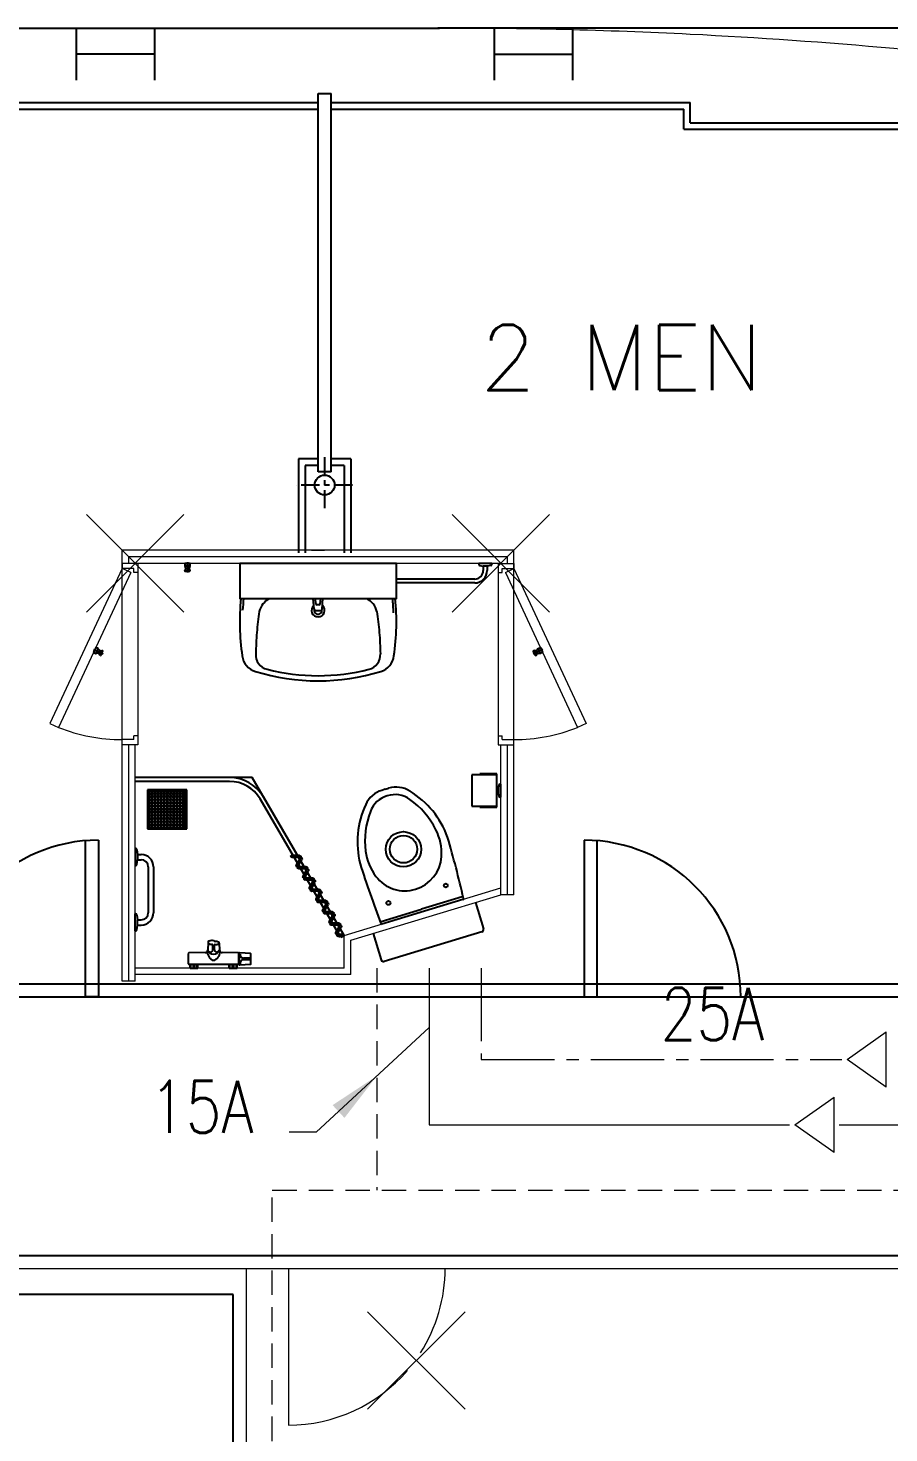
# Model space of a CAD drawing. Extents: x 475189 to 476029, y 1007718 to 1008015.
# Drawn here: x 475748.37 to 475766.03, y 1007881.96 to 1007910.8 of the extents above; entities that cross this region are included whole.
import ezdxf
from ezdxf.enums import TextEntityAlignment as Align

# ---------------------------------------------------------------- set-up
doc = ezdxf.new("R2010")
doc.units = 0
doc.header["$LTSCALE"] = 2
doc.header["$MEASUREMENT"] = 0
doc.header["$PDMODE"] = 3
doc.header["$PDSIZE"] = -7
doc.linetypes.add('CENTER2', pattern=[1.125, 0.75, -0.125, 0.125, -0.125])
doc.linetypes.add('HIDDEN', pattern=[0.375, 0.25, -0.125])
doc.layers.get('0').update_dxf_attribs({"linetype": 'CONTINUOUS', "lineweight": 0})
for name, color, linetype in [('DIVISION', 42, 'CONTINUOUS'), ('Furniture', 122, 'CONTINUOUS'), ('LAYER010', 7, 'CONTINUOUS'), ('Lining', 151, 'CONTINUOUS'), ('RED-1', 1, 'CONTINUOUS'), ('STIFFERNER', 3, 'CONTINUOUS'), ('WINCH', 4, 'CONTINUOUS')]:
    doc.layers.add(name, color=color, linetype=linetype)
doc.layers.add('R.B', color=6, linetype='CONTINUOUS', lineweight=0)
doc.layers.add('TEXT', color=1, linetype='CONTINUOUS', lineweight=0)
doc.styles.add('ROMANS', font='ROMANS.SHX')
doc.styles.add('XT03_5', font='romans', dxfattribs={"width": 0.6, "height": 87.5})

# ---------------------------------------------------------------- blocks, each defined once
blk = doc.blocks.new('EXISTING')
at = {"color": 8, "linetype": 'Continuous'}
blk.add_line((475752.844, 1007885.334), (475752.844, 1007850.487), dxfattribs=at)
at = {"color": 8, "linetype": 'ByBlock', "style": 'ROMANS'}
for tag, height, width, p in [('DIRECTION', 0.536, 0.85, (475672.394, 1007828.239)), ('DN', 1.072, 0.708333, (475752.552, 1007802.238))]:
    blk.add_attdef(tag, text='', height=height, dxfattribs=dict(at, width=width)).set_placement(p, align=Align.MIDDLE_RIGHT)
at = {"color": 8, "style": 'XT03_5', "text_generation_flag": 4, "width": 0.6, "flags": 9}
for p, rotation in [((475706.595, 1007775.576), 270), ((475708.817, 1007766.103), 90)]:
    blk.add_attdef('KEYWORD', p, '', height=0.0375, rotation=rotation, dxfattribs=at)
at = {"color": 8, "style": 'XT03_5', "width": 0.6, "flags": 9}
for p, rotation in [((475708.817, 1007775.576), 270), ((475706.595, 1007766.103), 90)]:
    blk.add_attdef('KEYWORD', p, '', height=0.0375, rotation=rotation, dxfattribs=at)
at = {"layer": 'TEXT', "color": 8, "style": 'ROMANS', "width": 0.85, "flags": 8}
blk.add_attdef('WTD', text='', height=1.072, rotation=180, dxfattribs=at).set_placement((475705.173, 1007794.2), align=Align.MIDDLE_CENTER)
blk.add_attdef('WTD', text='', height=1.072, dxfattribs=at).set_placement((475731.4, 1007752.462), align=Align.MIDDLE_CENTER)

msp = doc.modelspace()

# ---------------------------------------------------------------- linework, layer by layer
at = {"color": 8, "linetype": 'CENTER2'}
for p, q in [((475728.159, 1007910.799), (475772.655, 1007910.799)), ((475757.669, 1007891.499), (475757.669, 1007889.623)), ((475757.669, 1007889.623), (475765.07, 1007889.623))]:
    msp.add_line(p, q, dxfattribs=at)
at = {"color": 8}
for p, q in [((475758.339, 1007900.077), (475750.298, 1007900.077)), ((475750.298, 1007899.809), (475750.298, 1007900.077)), ((475758.205, 1007899.943), (475750.432, 1007899.943)), ((475750.432, 1007899.809), (475750.432, 1007899.943)), ((475754.185, 1007900.077), (475754.453, 1007900.077)), ((475758.205, 1007899.809), (475758.205, 1007899.943)), ((475758.339, 1007899.809), (475758.339, 1007900.077)), ((475750.298, 1007899.701), (475748.814, 1007896.519)), ((475750.474, 1007899.619), (475748.992, 1007896.442)), ((475750.298, 1007896.217), (475750.298, 1007899.809)), ((475750.298, 1007899.809), (475750.298, 1007899.701)), ((475750.619, 1007899.809), (475750.298, 1007899.809)), ((475750.474, 1007899.619), (475750.298, 1007899.701)), ((475750.539, 1007899.701), (475750.298, 1007899.701)), ((475750.539, 1007899.621), (475750.539, 1007899.701)), ((475750.619, 1007899.621), (475750.539, 1007899.621)), ((475758.071, 1007899.809), (475750.619, 1007899.809)), ((475750.619, 1007899.809), (475750.619, 1007899.621)), ((475750.619, 1007899.621), (475750.619, 1007896.27)), ((475753.34, 1007899.809), (475753.032, 1007899.809)), ((475758.018, 1007899.809), (475758.018, 1007899.621)), ((475758.018, 1007899.809), (475758.339, 1007899.809)), ((475758.018, 1007899.621), (475758.018, 1007896.27)), ((475758.018, 1007899.621), (475758.098, 1007899.621)), ((475758.098, 1007899.621), (475758.098, 1007899.701)), ((475758.098, 1007899.701), (475758.339, 1007899.701)), ((475758.163, 1007899.619), (475758.339, 1007899.701)), ((475758.163, 1007899.619), (475759.645, 1007896.442)), ((475758.339, 1007896.217), (475758.339, 1007899.809)), ((475758.339, 1007899.809), (475758.339, 1007899.701)), ((475758.339, 1007899.701), (475759.824, 1007896.519)), ((475748.814, 1007896.519), (475748.992, 1007896.442)), ((475759.824, 1007896.519), (475759.645, 1007896.442)), ((475750.298, 1007891.231), (475750.298, 1007896.217)), ((475750.539, 1007896.19), (475750.298, 1007896.19)), ((475750.298, 1007896.083), (475750.298, 1007896.19)), ((475750.539, 1007896.19), (475750.539, 1007896.27)), ((475750.619, 1007896.27), (475750.539, 1007896.27)), ((475750.619, 1007896.27), (475750.619, 1007896.083)), ((475758.018, 1007896.27), (475758.098, 1007896.27)), ((475758.018, 1007896.27), (475758.018, 1007896.083)), ((475758.098, 1007896.19), (475758.098, 1007896.27)), ((475758.098, 1007896.19), (475758.339, 1007896.19)), ((475758.339, 1007893.006), (475758.339, 1007896.217)), ((475758.339, 1007896.083), (475758.339, 1007896.19)), ((475750.619, 1007896.083), (475750.298, 1007896.083)), ((475750.432, 1007891.231), (475750.432, 1007896.083)), ((475750.566, 1007891.231), (475750.566, 1007896.083)), ((475758.018, 1007896.083), (475758.339, 1007896.083)), ((475758.071, 1007893.006), (475758.071, 1007896.083)), ((475758.205, 1007893.006), (475758.205, 1007896.083)), ((475750.566, 1007895.332), (475750.566, 1007895.413)), ((475754.855, 1007892.169), (475758.071, 1007893.146)), ((475754.989, 1007892.07), (475758.071, 1007893.006)), ((475758.339, 1007893.006), (475758.071, 1007893.006)), ((475754.855, 1007891.499), (475754.855, 1007892.169)), ((475754.989, 1007891.365), (475754.989, 1007892.07)), ((475750.566, 1007891.231), (475750.298, 1007891.231)), ((475754.855, 1007891.499), (475750.566, 1007891.499)), ((475754.989, 1007891.365), (475750.566, 1007891.365)), ((475756.597, 1007891.499), (475756.597, 1007888.282)), ((475765.177, 1007889.623), (475765.981, 1007890.192)), ((475765.981, 1007889.053), (475765.981, 1007890.192)), ((475765.981, 1007889.053), (475765.177, 1007889.623)), ((475764.105, 1007888.282), (475764.909, 1007888.852)), ((475764.909, 1007887.713), (475764.909, 1007888.852)), ((475756.597, 1007888.282), (475763.997, 1007888.282)), ((475764.909, 1007887.713), (475764.105, 1007888.282)), ((475765.016, 1007888.282), (475767.482, 1007888.282)), ((475738.37, 1007885.334), (475780.185, 1007885.334)), ((475753.71, 1007885.334), (475753.71, 1007882.117))]:
    msp.add_line(p, q, dxfattribs=at)
at = {"color": 8, "linetype": 'HIDDEN'}
for p, q in [((475755.525, 1007891.499), (475755.525, 1007886.942)), ((475753.38, 1007886.942), (475770.511, 1007886.942)), ((475753.38, 1007873.54), (475753.38, 1007886.942))]:
    msp.add_line(p, q, dxfattribs=at)
at = {"color": 8}
msp.add_lwpolyline([(475756.597, 1007890.279), (475754.278, 1007888.128), (475753.727, 1007888.128)], dxfattribs=at)
for centre, radius, start, end in [((475756.794, 1007805.536), 105.263, 88.60011, 90.01025), ((475756.824, 1007807.665), 103.133, 87.14899, 88.58801), ((475756.789, 1007807.002), 103.797, 82.519, 87.14787), ((475750.298, 1007899.701), 3.511, 248.1727, 270), ((475758.339, 1007899.701), 3.511, 270, 291.8273), ((475753.71, 1007885.334), 3.217, 327.3943, 0), ((475753.71, 1007885.334), 3.217, 270, 319.3943)]:
    msp.add_arc(centre, radius, start, end, dxfattribs=at)
for p in [(475750.566, 1007899.809), (475758.071, 1007899.809)]:
    msp.add_point(p, dxfattribs=at)
at = {"color": 8, "linetype": 'Continuous'}
msp.add_point((475756.336, 1007883.442), dxfattribs=at)
at = {"color": 8}
msp.add_solid([(475754.617, 1007888.686), (475755.525, 1007889.284), (475754.86, 1007888.424)], dxfattribs=at)
at = {"layer": 'DIVISION', "color": 8}
for p, q in [((475754.587, 1007901.685), (475754.319, 1007901.685)), ((475749.542, 1007890.909), (475749.542, 1007894.115)), ((475749.81, 1007894.126), (475749.81, 1007890.909)), ((475759.778, 1007894.126), (475759.778, 1007890.909)), ((475760.046, 1007890.909), (475760.046, 1007894.115)), ((475749.81, 1007890.909), (475749.542, 1007890.909)), ((475759.778, 1007890.909), (475760.046, 1007890.909))]:
    msp.add_line(p, q, dxfattribs=at)
for centre, start, end in [((475749.81, 1007890.909), 90, 180), ((475759.778, 1007890.909), 0, 90)]:
    msp.add_arc(centre, 3.217, start, end, dxfattribs=at)
at = {"layer": 'Furniture', "color": 8}
for p, q in [((475751.692, 1007899.757), (475751.584, 1007899.757)), ((475751.692, 1007899.662), (475751.584, 1007899.662)), ((475751.584, 1007899.653), (475751.584, 1007899.662)), ((475751.692, 1007899.653), (475751.584, 1007899.653)), ((475751.69, 1007899.754), (475751.586, 1007899.754)), ((475751.69, 1007899.665), (475751.586, 1007899.665)), ((475751.59, 1007899.648), (475751.686, 1007899.648)), ((475751.638, 1007899.835), (475751.638, 1007899.621)), ((475751.692, 1007899.653), (475751.692, 1007899.662)), ((475757.884, 1007899.809), (475757.616, 1007899.809)), ((475757.616, 1007899.809), (475757.617, 1007899.783)), ((475757.635, 1007899.763), (475757.709, 1007899.751)), ((475757.709, 1007899.751), (475757.709, 1007899.664)), ((475757.79, 1007899.751), (475757.709, 1007899.751)), ((475757.864, 1007899.763), (475757.79, 1007899.751)), ((475757.79, 1007899.751), (475757.79, 1007899.664)), ((475757.884, 1007899.809), (475757.882, 1007899.783)), ((475757.533, 1007899.487), (475755.927, 1007899.487)), ((475757.533, 1007899.407), (475755.927, 1007899.407)), ((475754.236, 1007898.868), (475754.218, 1007899.085)), ((475754.274, 1007898.981), (475754.264, 1007899.085)), ((475754.364, 1007898.981), (475754.373, 1007899.085)), ((475754.401, 1007898.868), (475754.419, 1007899.085)), ((475754.263, 1007898.844), (475754.374, 1007898.844)), ((475754.337, 1007898.956), (475754.3, 1007898.956)), ((475749.709, 1007898.041), (475749.905, 1007897.954)), ((475749.755, 1007898.079), (475749.711, 1007897.982)), ((475749.711, 1007897.982), (475749.758, 1007897.961)), ((475749.802, 1007898.059), (475749.755, 1007898.079)), ((475749.802, 1007898.059), (475749.758, 1007897.961)), ((475749.805, 1007898.056), (475749.762, 1007897.96)), ((475749.885, 1007898.02), (475749.843, 1007897.925)), ((475749.889, 1007898.02), (475749.845, 1007897.922)), ((475749.853, 1007897.918), (475749.845, 1007897.922)), ((475749.897, 1007898.016), (475749.853, 1007897.918)), ((475749.86, 1007897.921), (475749.9, 1007898.009)), ((475749.897, 1007898.016), (475749.889, 1007898.02)), ((475758.929, 1007898.041), (475758.733, 1007897.954)), ((475758.777, 1007897.921), (475758.738, 1007898.009)), ((475758.74, 1007898.016), (475758.748, 1007898.02)), ((475758.74, 1007898.016), (475758.784, 1007897.918)), ((475758.748, 1007898.02), (475758.792, 1007897.922)), ((475758.752, 1007898.02), (475758.794, 1007897.925)), ((475758.784, 1007897.918), (475758.792, 1007897.922)), ((475758.833, 1007898.056), (475758.875, 1007897.96)), ((475758.835, 1007898.059), (475758.882, 1007898.079)), ((475758.835, 1007898.059), (475758.879, 1007897.961)), ((475758.926, 1007897.982), (475758.879, 1007897.961)), ((475758.882, 1007898.079), (475758.926, 1007897.982)), ((475752.965, 1007895.413), (475750.566, 1007895.413)), ((475752.503, 1007895.413), (475750.566, 1007895.413)), ((475752.503, 1007895.332), (475750.566, 1007895.332)), ((475754.855, 1007892.169), (475752.965, 1007895.413)), ((475757.991, 1007895.466), (475757.476, 1007895.466)), ((475757.476, 1007895.466), (475757.476, 1007894.823)), ((475757.637, 1007895.488), (475757.637, 1007895.472)), ((475757.991, 1007895.488), (475757.637, 1007895.488)), ((475757.991, 1007895.472), (475757.637, 1007895.472)), ((475757.986, 1007894.823), (475757.986, 1007895.466)), ((475757.991, 1007895.222), (475757.991, 1007895.488)), ((475758.071, 1007895.279), (475758.056, 1007895.278)), ((475758.071, 1007895.011), (475758.071, 1007895.279)), ((475750.818, 1007895.161), (475750.818, 1007894.357)), ((475751.622, 1007895.161), (475750.818, 1007895.161)), ((475750.845, 1007895.134), (475750.845, 1007894.383)), ((475751.595, 1007895.134), (475750.845, 1007895.134)), ((475751.595, 1007894.383), (475751.595, 1007895.134)), ((475751.622, 1007894.357), (475751.622, 1007895.161)), ((475754.785, 1007892.129), (475753.128, 1007894.973)), ((475754.855, 1007892.169), (475753.198, 1007895.013)), ((475755.698, 1007895.17), (475755.628, 1007895.149)), ((475755.698, 1007895.17), (475755.767, 1007895.192)), ((475757.991, 1007894.801), (475757.991, 1007895.067)), ((475758.012, 1007895.212), (475758.002, 1007895.212)), ((475758.012, 1007895.078), (475758.002, 1007895.078)), ((475758.012, 1007895.078), (475758.012, 1007895.212)), ((475758.018, 1007895.211), (475758.018, 1007895.213)), ((475758.018, 1007895.076), (475758.018, 1007895.078)), ((475758.071, 1007895.011), (475758.056, 1007895.012)), ((475757.476, 1007894.823), (475757.991, 1007894.823)), ((475757.637, 1007894.818), (475757.991, 1007894.818)), ((475757.637, 1007894.801), (475757.637, 1007894.818)), ((475757.637, 1007894.801), (475757.991, 1007894.801)), ((475750.818, 1007894.357), (475751.622, 1007894.357)), ((475750.845, 1007894.383), (475751.595, 1007894.383)), ((475750.566, 1007893.952), (475750.574, 1007893.952)), ((475750.566, 1007893.952), (475750.566, 1007893.603)), ((475750.601, 1007893.928), (475750.613, 1007893.831)), ((475750.613, 1007893.831), (475750.613, 1007893.724)), ((475750.613, 1007893.831), (475750.689, 1007893.831)), ((475750.566, 1007893.603), (475750.574, 1007893.603)), ((475750.601, 1007893.627), (475750.613, 1007893.724)), ((475750.613, 1007893.724), (475750.689, 1007893.724)), ((475750.834, 1007893.579), (475750.834, 1007892.636)), ((475750.941, 1007893.579), (475750.941, 1007892.636)), ((475753.94, 1007893.811), (475753.764, 1007893.81)), ((475753.963, 1007893.771), (475753.788, 1007893.77)), ((475753.876, 1007893.619), (475753.963, 1007893.771)), ((475753.899, 1007893.579), (475753.986, 1007893.731)), ((475754.074, 1007893.579), (475753.899, 1007893.579)), ((475754.098, 1007893.539), (475753.923, 1007893.538)), ((475754.011, 1007893.387), (475754.098, 1007893.539)), ((475754.034, 1007893.347), (475754.121, 1007893.499)), ((475754.209, 1007893.348), (475754.034, 1007893.347)), ((475754.233, 1007893.308), (475754.058, 1007893.307)), ((475754.146, 1007893.155), (475754.233, 1007893.308)), ((475754.169, 1007893.115), (475754.256, 1007893.267)), ((475754.344, 1007893.116), (475754.169, 1007893.115)), ((475754.368, 1007893.076), (475754.193, 1007893.075)), ((475754.281, 1007892.924), (475754.368, 1007893.076)), ((475754.304, 1007892.884), (475754.391, 1007893.036)), ((475757.278, 1007892.961), (475756.445, 1007892.708)), ((475754.479, 1007892.884), (475754.304, 1007892.884)), ((475754.503, 1007892.844), (475754.328, 1007892.844)), ((475754.416, 1007892.692), (475754.503, 1007892.844)), ((475754.439, 1007892.652), (475754.526, 1007892.804)), ((475755.611, 1007892.455), (475756.445, 1007892.708)), ((475757.293, 1007892.909), (475755.628, 1007892.404)), ((475757.551, 1007892.848), (475757.715, 1007892.309)), ((475750.566, 1007892.263), (475750.566, 1007892.611)), ((475750.566, 1007892.611), (475750.574, 1007892.611)), ((475750.601, 1007892.588), (475750.613, 1007892.491)), ((475750.601, 1007892.287), (475750.613, 1007892.384)), ((475750.613, 1007892.384), (475750.613, 1007892.491)), ((475750.613, 1007892.491), (475750.689, 1007892.491)), ((475750.613, 1007892.384), (475750.689, 1007892.384)), ((475754.614, 1007892.653), (475754.439, 1007892.652)), ((475754.638, 1007892.613), (475754.462, 1007892.612)), ((475754.551, 1007892.461), (475754.638, 1007892.613)), ((475754.574, 1007892.421), (475754.661, 1007892.573)), ((475754.749, 1007892.421), (475754.574, 1007892.421)), ((475754.773, 1007892.381), (475754.597, 1007892.38)), ((475754.686, 1007892.229), (475754.773, 1007892.381)), ((475750.566, 1007892.263), (475750.574, 1007892.263)), ((475754.709, 1007892.189), (475754.796, 1007892.341)), ((475754.797, 1007892.189), (475754.709, 1007892.189)), ((475754.82, 1007892.149), (475754.732, 1007892.149)), ((475754.855, 1007892.169), (475754.785, 1007892.129)), ((475755.448, 1007892.209), (475755.611, 1007891.671)), ((475757.679, 1007892.242), (475755.678, 1007891.635)), ((475751.654, 1007891.799), (475751.654, 1007891.59)), ((475752.001, 1007891.817), (475751.665, 1007891.81)), ((475752.06, 1007892.027), (475752.053, 1007891.868)), ((475752.158, 1007891.874), (475752.158, 1007891.965)), ((475752.163, 1007891.965), (475752.186, 1007891.965)), ((475752.19, 1007891.874), (475752.19, 1007891.965)), ((475752.201, 1007892.046), (475752.206, 1007892.046)), ((475752.289, 1007892.014), (475752.295, 1007891.868)), ((475752.683, 1007891.81), (475752.348, 1007891.817)), ((475752.694, 1007891.59), (475752.694, 1007891.799)), ((475752.7, 1007891.799), (475752.7, 1007891.577)), ((475752.93, 1007891.797), (475752.71, 1007891.81)), ((475751.665, 1007891.579), (475752.683, 1007891.579)), ((475751.692, 1007891.499), (475751.692, 1007891.579)), ((475751.705, 1007891.499), (475751.705, 1007891.579)), ((475751.759, 1007891.499), (475751.759, 1007891.579)), ((475751.786, 1007891.499), (475751.786, 1007891.579)), ((475751.839, 1007891.499), (475751.839, 1007891.579)), ((475751.853, 1007891.499), (475751.853, 1007891.579)), ((475752.496, 1007891.499), (475752.496, 1007891.579)), ((475752.509, 1007891.499), (475752.509, 1007891.579)), ((475752.563, 1007891.499), (475752.563, 1007891.579)), ((475752.59, 1007891.499), (475752.59, 1007891.579)), ((475752.643, 1007891.499), (475752.643, 1007891.579)), ((475752.657, 1007891.499), (475752.657, 1007891.579)), ((475752.694, 1007891.767), (475752.7, 1007891.767)), ((475752.694, 1007891.633), (475752.7, 1007891.633)), ((475752.71, 1007891.566), (475752.93, 1007891.579)), ((475752.941, 1007891.704), (475752.785, 1007891.704)), ((475752.941, 1007891.672), (475752.785, 1007891.672)), ((475752.791, 1007891.677), (475752.791, 1007891.699)), ((475752.925, 1007891.677), (475752.925, 1007891.699)), ((475752.941, 1007891.59), (475752.941, 1007891.786)), ((475751.692, 1007891.499), (475751.853, 1007891.499)), ((475752.496, 1007891.499), (475752.657, 1007891.499))]:
    msp.add_line(p, q, dxfattribs=at)
for points in [[(475751.692, 1007899.757), (475751.692, 1007899.809), (475751.584, 1007899.809), (475751.584, 1007899.757)], [(475755.927, 1007899.809), (475752.71, 1007899.809), (475752.71, 1007899.085), (475755.927, 1007899.085), (475755.927, 1007899.809), (475755.916, 1007899.809)]]:
    msp.add_lwpolyline(points, dxfattribs=at)
for points in [[(475753.111, 1007898.823, 0.014975), (475753.062, 1007898.39, 0.014955), (475753.04, 1007897.954, 0.014955)], [(475755.526, 1007898.823, -0.014975), (475755.575, 1007898.39, -0.014955), (475755.598, 1007897.954, -0.014955)], [(475752.037, 1007891.832, 0.042093), (475752.056, 1007891.776, 0.04355), (475752.084, 1007891.725, 0.045442), (475752.12, 1007891.681, 0.045442)], [(475752.311, 1007891.832, -0.042093), (475752.292, 1007891.776, -0.04355), (475752.264, 1007891.725, -0.045442), (475752.228, 1007891.681, -0.045442)]]:
    msp.add_lwpolyline(points, format="xyb", dxfattribs=at)
for points in [[(475750.926, 1007895.067), (475750.926, 1007895.098), (475750.889, 1007895.098), (475750.889, 1007895.067)], [(475750.926, 1007895.002), (475750.926, 1007895.033), (475750.889, 1007895.033), (475750.889, 1007895.002)], [(475750.926, 1007894.938), (475750.926, 1007894.969), (475750.889, 1007894.969), (475750.889, 1007894.938)], [(475750.99, 1007895.067), (475750.99, 1007895.098), (475750.953, 1007895.098), (475750.953, 1007895.067)], [(475750.99, 1007895.002), (475750.99, 1007895.033), (475750.953, 1007895.033), (475750.953, 1007895.002)], [(475750.99, 1007894.938), (475750.99, 1007894.969), (475750.953, 1007894.969), (475750.953, 1007894.938)], [(475751.055, 1007895.067), (475751.055, 1007895.098), (475751.017, 1007895.098), (475751.017, 1007895.067)], [(475751.055, 1007895.002), (475751.055, 1007895.033), (475751.017, 1007895.033), (475751.017, 1007895.002)], [(475751.055, 1007894.938), (475751.055, 1007894.969), (475751.017, 1007894.969), (475751.017, 1007894.938)], [(475751.119, 1007895.067), (475751.119, 1007895.098), (475751.082, 1007895.098), (475751.082, 1007895.067)], [(475751.119, 1007895.002), (475751.119, 1007895.033), (475751.082, 1007895.033), (475751.082, 1007895.002)], [(475751.119, 1007894.938), (475751.119, 1007894.969), (475751.082, 1007894.969), (475751.082, 1007894.938)], [(475751.183, 1007895.067), (475751.183, 1007895.098), (475751.146, 1007895.098), (475751.146, 1007895.067)], [(475751.183, 1007895.002), (475751.183, 1007895.033), (475751.146, 1007895.033), (475751.146, 1007895.002)], [(475751.183, 1007894.938), (475751.183, 1007894.969), (475751.146, 1007894.969), (475751.146, 1007894.938)], [(475751.248, 1007895.067), (475751.248, 1007895.098), (475751.21, 1007895.098), (475751.21, 1007895.067)], [(475751.248, 1007895.002), (475751.248, 1007895.033), (475751.21, 1007895.033), (475751.21, 1007895.002)], [(475751.248, 1007894.938), (475751.248, 1007894.969), (475751.21, 1007894.969), (475751.21, 1007894.938)], [(475751.312, 1007895.067), (475751.312, 1007895.098), (475751.275, 1007895.098), (475751.275, 1007895.067)], [(475751.312, 1007895.002), (475751.312, 1007895.033), (475751.275, 1007895.033), (475751.275, 1007895.002)], [(475751.312, 1007894.938), (475751.312, 1007894.969), (475751.275, 1007894.969), (475751.275, 1007894.938)], [(475751.376, 1007895.067), (475751.376, 1007895.098), (475751.339, 1007895.098), (475751.339, 1007895.067)], [(475751.376, 1007895.002), (475751.376, 1007895.033), (475751.339, 1007895.033), (475751.339, 1007895.002)], [(475751.376, 1007894.938), (475751.376, 1007894.969), (475751.339, 1007894.969), (475751.339, 1007894.938)], [(475751.441, 1007895.067), (475751.441, 1007895.098), (475751.403, 1007895.098), (475751.403, 1007895.067)], [(475751.441, 1007895.002), (475751.441, 1007895.033), (475751.403, 1007895.033), (475751.403, 1007895.002)], [(475751.441, 1007894.938), (475751.441, 1007894.969), (475751.403, 1007894.969), (475751.403, 1007894.938)], [(475751.505, 1007895.067), (475751.505, 1007895.098), (475751.468, 1007895.098), (475751.468, 1007895.067)], [(475751.505, 1007895.002), (475751.505, 1007895.033), (475751.468, 1007895.033), (475751.468, 1007895.002)], [(475751.505, 1007894.938), (475751.505, 1007894.969), (475751.468, 1007894.969), (475751.468, 1007894.938)], [(475751.569, 1007895.067), (475751.569, 1007895.098), (475751.532, 1007895.098), (475751.532, 1007895.067)], [(475751.569, 1007895.002), (475751.569, 1007895.033), (475751.532, 1007895.033), (475751.532, 1007895.002)], [(475751.569, 1007894.938), (475751.569, 1007894.969), (475751.532, 1007894.969), (475751.532, 1007894.938)], [(475750.926, 1007894.874), (475750.926, 1007894.905), (475750.889, 1007894.905), (475750.889, 1007894.874)], [(475750.926, 1007894.809), (475750.926, 1007894.84), (475750.889, 1007894.84), (475750.889, 1007894.809)], [(475750.926, 1007894.745), (475750.926, 1007894.776), (475750.889, 1007894.776), (475750.889, 1007894.745)], [(475750.926, 1007894.681), (475750.926, 1007894.712), (475750.889, 1007894.712), (475750.889, 1007894.681)], [(475750.99, 1007894.874), (475750.99, 1007894.905), (475750.953, 1007894.905), (475750.953, 1007894.874)], [(475750.99, 1007894.809), (475750.99, 1007894.84), (475750.953, 1007894.84), (475750.953, 1007894.809)], [(475750.99, 1007894.745), (475750.99, 1007894.776), (475750.953, 1007894.776), (475750.953, 1007894.745)], [(475750.99, 1007894.681), (475750.99, 1007894.712), (475750.953, 1007894.712), (475750.953, 1007894.681)], [(475751.055, 1007894.874), (475751.055, 1007894.905), (475751.017, 1007894.905), (475751.017, 1007894.874)], [(475751.055, 1007894.809), (475751.055, 1007894.84), (475751.017, 1007894.84), (475751.017, 1007894.809)], [(475751.055, 1007894.745), (475751.055, 1007894.776), (475751.017, 1007894.776), (475751.017, 1007894.745)], [(475751.055, 1007894.681), (475751.055, 1007894.712), (475751.017, 1007894.712), (475751.017, 1007894.681)], [(475751.119, 1007894.874), (475751.119, 1007894.905), (475751.082, 1007894.905), (475751.082, 1007894.874)], [(475751.119, 1007894.809), (475751.119, 1007894.84), (475751.082, 1007894.84), (475751.082, 1007894.809)], [(475751.119, 1007894.745), (475751.119, 1007894.776), (475751.082, 1007894.776), (475751.082, 1007894.745)], [(475751.119, 1007894.681), (475751.119, 1007894.712), (475751.082, 1007894.712), (475751.082, 1007894.681)], [(475751.183, 1007894.874), (475751.183, 1007894.905), (475751.146, 1007894.905), (475751.146, 1007894.874)], [(475751.183, 1007894.809), (475751.183, 1007894.84), (475751.146, 1007894.84), (475751.146, 1007894.809)], [(475751.183, 1007894.745), (475751.183, 1007894.776), (475751.146, 1007894.776), (475751.146, 1007894.745)], [(475751.183, 1007894.681), (475751.183, 1007894.712), (475751.146, 1007894.712), (475751.146, 1007894.681)], [(475751.248, 1007894.874), (475751.248, 1007894.905), (475751.21, 1007894.905), (475751.21, 1007894.874)], [(475751.248, 1007894.809), (475751.248, 1007894.84), (475751.21, 1007894.84), (475751.21, 1007894.809)], [(475751.248, 1007894.745), (475751.248, 1007894.776), (475751.21, 1007894.776), (475751.21, 1007894.745)], [(475751.248, 1007894.681), (475751.248, 1007894.712), (475751.21, 1007894.712), (475751.21, 1007894.681)], [(475751.312, 1007894.874), (475751.312, 1007894.905), (475751.275, 1007894.905), (475751.275, 1007894.874)], [(475751.312, 1007894.809), (475751.312, 1007894.84), (475751.275, 1007894.84), (475751.275, 1007894.809)], [(475751.312, 1007894.745), (475751.312, 1007894.776), (475751.275, 1007894.776), (475751.275, 1007894.745)], [(475751.312, 1007894.681), (475751.312, 1007894.712), (475751.275, 1007894.712), (475751.275, 1007894.681)], [(475751.376, 1007894.874), (475751.376, 1007894.905), (475751.339, 1007894.905), (475751.339, 1007894.874)], [(475751.376, 1007894.809), (475751.376, 1007894.84), (475751.339, 1007894.84), (475751.339, 1007894.809)], [(475751.376, 1007894.745), (475751.376, 1007894.776), (475751.339, 1007894.776), (475751.339, 1007894.745)], [(475751.376, 1007894.681), (475751.376, 1007894.712), (475751.339, 1007894.712), (475751.339, 1007894.681)], [(475751.441, 1007894.874), (475751.441, 1007894.905), (475751.403, 1007894.905), (475751.403, 1007894.874)], [(475751.441, 1007894.809), (475751.441, 1007894.84), (475751.403, 1007894.84), (475751.403, 1007894.809)], [(475751.441, 1007894.745), (475751.441, 1007894.776), (475751.403, 1007894.776), (475751.403, 1007894.745)], [(475751.441, 1007894.681), (475751.441, 1007894.712), (475751.403, 1007894.712), (475751.403, 1007894.681)], [(475751.505, 1007894.874), (475751.505, 1007894.905), (475751.468, 1007894.905), (475751.468, 1007894.874)], [(475751.505, 1007894.809), (475751.505, 1007894.84), (475751.468, 1007894.84), (475751.468, 1007894.809)], [(475751.505, 1007894.745), (475751.505, 1007894.776), (475751.468, 1007894.776), (475751.468, 1007894.745)], [(475751.505, 1007894.681), (475751.505, 1007894.712), (475751.468, 1007894.712), (475751.468, 1007894.681)], [(475751.569, 1007894.874), (475751.569, 1007894.905), (475751.532, 1007894.905), (475751.532, 1007894.874)], [(475751.569, 1007894.809), (475751.569, 1007894.84), (475751.532, 1007894.84), (475751.532, 1007894.809)], [(475751.569, 1007894.745), (475751.569, 1007894.776), (475751.532, 1007894.776), (475751.532, 1007894.745)], [(475751.569, 1007894.681), (475751.569, 1007894.712), (475751.532, 1007894.712), (475751.532, 1007894.681)], [(475750.926, 1007894.616), (475750.926, 1007894.647), (475750.889, 1007894.647), (475750.889, 1007894.616)], [(475750.926, 1007894.552), (475750.926, 1007894.583), (475750.889, 1007894.583), (475750.889, 1007894.552)], [(475750.926, 1007894.488), (475750.926, 1007894.519), (475750.889, 1007894.519), (475750.889, 1007894.488)], [(475750.926, 1007894.423), (475750.926, 1007894.454), (475750.889, 1007894.454), (475750.889, 1007894.423)], [(475750.99, 1007894.616), (475750.99, 1007894.647), (475750.953, 1007894.647), (475750.953, 1007894.616)], [(475750.99, 1007894.552), (475750.99, 1007894.583), (475750.953, 1007894.583), (475750.953, 1007894.552)], [(475750.99, 1007894.488), (475750.99, 1007894.519), (475750.953, 1007894.519), (475750.953, 1007894.488)], [(475750.99, 1007894.423), (475750.99, 1007894.454), (475750.953, 1007894.454), (475750.953, 1007894.423)], [(475751.055, 1007894.616), (475751.055, 1007894.647), (475751.017, 1007894.647), (475751.017, 1007894.616)], [(475751.055, 1007894.552), (475751.055, 1007894.583), (475751.017, 1007894.583), (475751.017, 1007894.552)], [(475751.055, 1007894.488), (475751.055, 1007894.519), (475751.017, 1007894.519), (475751.017, 1007894.488)], [(475751.055, 1007894.423), (475751.055, 1007894.454), (475751.017, 1007894.454), (475751.017, 1007894.423)], [(475751.119, 1007894.616), (475751.119, 1007894.647), (475751.082, 1007894.647), (475751.082, 1007894.616)], [(475751.119, 1007894.552), (475751.119, 1007894.583), (475751.082, 1007894.583), (475751.082, 1007894.552)], [(475751.119, 1007894.488), (475751.119, 1007894.519), (475751.082, 1007894.519), (475751.082, 1007894.488)], [(475751.119, 1007894.423), (475751.119, 1007894.454), (475751.082, 1007894.454), (475751.082, 1007894.423)], [(475751.183, 1007894.616), (475751.183, 1007894.647), (475751.146, 1007894.647), (475751.146, 1007894.616)], [(475751.183, 1007894.552), (475751.183, 1007894.583), (475751.146, 1007894.583), (475751.146, 1007894.552)], [(475751.183, 1007894.488), (475751.183, 1007894.519), (475751.146, 1007894.519), (475751.146, 1007894.488)], [(475751.183, 1007894.423), (475751.183, 1007894.454), (475751.146, 1007894.454), (475751.146, 1007894.423)], [(475751.248, 1007894.616), (475751.248, 1007894.647), (475751.21, 1007894.647), (475751.21, 1007894.616)], [(475751.248, 1007894.552), (475751.248, 1007894.583), (475751.21, 1007894.583), (475751.21, 1007894.552)], [(475751.248, 1007894.488), (475751.248, 1007894.519), (475751.21, 1007894.519), (475751.21, 1007894.488)], [(475751.248, 1007894.423), (475751.248, 1007894.454), (475751.21, 1007894.454), (475751.21, 1007894.423)], [(475751.312, 1007894.616), (475751.312, 1007894.647), (475751.275, 1007894.647), (475751.275, 1007894.616)], [(475751.312, 1007894.552), (475751.312, 1007894.583), (475751.275, 1007894.583), (475751.275, 1007894.552)], [(475751.312, 1007894.488), (475751.312, 1007894.519), (475751.275, 1007894.519), (475751.275, 1007894.488)], [(475751.312, 1007894.423), (475751.312, 1007894.454), (475751.275, 1007894.454), (475751.275, 1007894.423)], [(475751.376, 1007894.616), (475751.376, 1007894.647), (475751.339, 1007894.647), (475751.339, 1007894.616)], [(475751.376, 1007894.552), (475751.376, 1007894.583), (475751.339, 1007894.583), (475751.339, 1007894.552)], [(475751.376, 1007894.488), (475751.376, 1007894.519), (475751.339, 1007894.519), (475751.339, 1007894.488)], [(475751.376, 1007894.423), (475751.376, 1007894.454), (475751.339, 1007894.454), (475751.339, 1007894.423)], [(475751.441, 1007894.616), (475751.441, 1007894.647), (475751.403, 1007894.647), (475751.403, 1007894.616)], [(475751.441, 1007894.552), (475751.441, 1007894.583), (475751.403, 1007894.583), (475751.403, 1007894.552)], [(475751.441, 1007894.488), (475751.441, 1007894.519), (475751.403, 1007894.519), (475751.403, 1007894.488)], [(475751.441, 1007894.423), (475751.441, 1007894.454), (475751.403, 1007894.454), (475751.403, 1007894.423)], [(475751.505, 1007894.616), (475751.505, 1007894.647), (475751.468, 1007894.647), (475751.468, 1007894.616)], [(475751.505, 1007894.552), (475751.505, 1007894.583), (475751.468, 1007894.583), (475751.468, 1007894.552)], [(475751.505, 1007894.488), (475751.505, 1007894.519), (475751.468, 1007894.519), (475751.468, 1007894.488)], [(475751.505, 1007894.423), (475751.505, 1007894.454), (475751.468, 1007894.454), (475751.468, 1007894.423)], [(475751.569, 1007894.616), (475751.569, 1007894.647), (475751.532, 1007894.647), (475751.532, 1007894.616)], [(475751.569, 1007894.552), (475751.569, 1007894.583), (475751.532, 1007894.583), (475751.532, 1007894.552)], [(475751.569, 1007894.488), (475751.569, 1007894.519), (475751.532, 1007894.519), (475751.532, 1007894.488)], [(475751.569, 1007894.423), (475751.569, 1007894.454), (475751.532, 1007894.454), (475751.532, 1007894.423)]]:
    msp.add_lwpolyline(points, close=True, dxfattribs=at)
for centre, radius in [((475756.071, 1007893.939), 0.362), ((475756.071, 1007893.939), 0.281), ((475756.941, 1007893.195), 0.0402), ((475755.762, 1007892.837), 0.0402)]:
    msp.add_circle(centre, radius, dxfattribs=at)
for centre, radius, start, end in [((475751.59, 1007899.757), 0.00536, 180, 222.9255), ((475751.59, 1007899.662), 0.00536, 137.0745, 180), ((475751.59, 1007899.653), 0.00536, 180, 270), ((475751.539, 1007899.709), 0.0647, 317.0745, 42.9255), ((475751.738, 1007899.709), 0.0647, 137.0745, 222.9255), ((475751.686, 1007899.653), 0.00536, 270, 0), ((475751.686, 1007899.757), 0.00536, 317.0745, 0), ((475751.686, 1007899.662), 0.00536, 0, 42.9255), ((475757.533, 1007899.664), 0.257, 270, 0), ((475757.533, 1007899.664), 0.177, 270, 0), ((475757.639, 1007899.784), 0.0214, 183.9751, 260.441), ((475757.86, 1007899.784), 0.0214, 279.559, 356.0249), ((475757.18, 1007898.602), 4.47, 173.8032, 188.8828), ((475757.18, 1007898.602), 4.416, 173.7276, 176.8187), ((475753.517, 1007898.714), 0.42, 118.0043, 164.9858), ((475755.12, 1007898.714), 0.42, 15.0142, 61.9957), ((475751.457, 1007898.602), 4.416, 2.4751, 6.2724), ((475751.457, 1007898.602), 4.47, 351.1172, 6.1968), ((475754.319, 1007898.844), 0.134, 131.5248, 48.4767), ((475754.263, 1007898.87), 0.0268, 184.8055, 270), ((475754.319, 1007898.844), 0.0804, 170.1048, 9.8981), ((475754.3, 1007898.983), 0.0268, 185.0636, 270), ((475754.337, 1007898.983), 0.0268, 270, 354.9364), ((475754.374, 1007898.87), 0.0268, 270, 355.1945), ((475753.129, 1007897.944), 0.367, 185.0017, 254.6095), ((475753.346, 1007897.932), 0.307, 175.9823, 256.227), ((475755.291, 1007897.932), 0.307, 283.773, 4.0177), ((475755.508, 1007897.944), 0.367, 285.3905, 354.9983), ((475754.319, 1007901.752), 4.356, 252.8194, 287.1806), ((475754.319, 1007901.752), 4.249, 255.75, 284.25), ((475752.503, 1007894.608), 0.804, 30.229, 90), ((475752.503, 1007894.608), 0.724, 30.229, 90), ((475758.058, 1007895.245), 0.0322, 93.9808, 164.7657), ((475755.784, 1007894.636), 0.536, 106.8819, 155.5572), ((475755.893, 1007894.525), 0.536, 54.5054, 159.2584), ((475755.923, 1007894.679), 0.536, 58.2066, 106.8819), ((475755.22, 1007893.544), 1.871, 20.0704, 58.2066), ((475758.002, 1007895.222), 0.0107, 180, 270), ((475758.002, 1007895.067), 0.0107, 90, 180), ((475758.428, 1007895.145), 0.416, 164.7657, 195.2334), ((475758.058, 1007895.044), 0.0322, 195.2334, 266.0192), ((475756.999, 1007894.084), 1.871, 155.5572, 193.6934), ((475756.991, 1007894.11), 1.71, 159.2584, 187.0182), ((475755.212, 1007893.57), 1.71, 26.7455, 54.5054), ((475755.781, 1007893.857), 1.072, 356.4214, 26.7455), ((475736.066, 1007888.082), 21.784, 12.855, 16.2736), ((475750.574, 1007893.925), 0.0268, 7.0165, 90), ((475750.689, 1007893.579), 0.252, 0, 90), ((475756.358, 1007894.032), 1.072, 187.0182, 217.3424), ((475750.574, 1007893.63), 0.0268, 270, 352.9835), ((475750.689, 1007893.579), 0.145, 0, 90), ((475775.958, 1007900.188), 21.784, 197.4902, 200.9088), ((475756.102, 1007893.837), 0.751, 217.3424, 356.4214), ((475757.283, 1007892.946), 0.0161, 12.9116, 106.8819), ((475757.288, 1007892.925), 0.0161, 286.8819, 12.855), ((475750.574, 1007892.585), 0.0268, 7.0165, 90), ((475750.689, 1007892.636), 0.252, 270, 0), ((475750.689, 1007892.636), 0.145, 270, 0), ((475755.616, 1007892.44), 0.0161, 106.8819, 200.8522), ((475755.624, 1007892.42), 0.0161, 200.9088, 286.8819), ((475750.574, 1007892.29), 0.0268, 270, 352.9835), ((475757.663, 1007892.293), 0.0536, 286.8821, 16.882), ((475751.665, 1007891.799), 0.0107, 90, 180), ((475752, 1007891.871), 0.0536, 271.2061, 357.4799), ((475752.174, 1007891.912), 0.129, 199.7984, 340.2016), ((475752.088, 1007892.026), 0.0275, 106.9412, 250.2198), ((475752.174, 1007892.251), 0.268, 249.0399, 252.8711), ((475752.109, 1007891.875), 0.0491, 230.2621, 359.7717), ((475752.048, 1007892.155), 0.107, 287.2775, 288.0195), ((475752.15, 1007891.839), 0.225, 82.9143, 108.0195), ((475752.148, 1007892.168), 0.182, 252.8718, 266.1724), ((475752.137, 1007891.965), 0.0214, 11.537, 90), ((475752.163, 1007891.971), 0.00536, 191.537, 270), ((475752.191, 1007892.169), 0.107, 262.9143, 264.2783), ((475752.18, 1007892.057), 0.00536, 14.4775, 84.2783), ((475752.201, 1007892.062), 0.0161, 194.4775, 270), ((475752.186, 1007891.971), 0.00536, 270, 345.5225), ((475752.239, 1007891.875), 0.0491, 180.2283, 309.7379), ((475752.206, 1007891.965), 0.0161, 87.0153, 165.5225), ((475752.206, 1007892.062), 0.0161, 270, 271.8821), ((475752.212, 1007891.895), 0.151, 66.2502, 91.8821), ((475752.208, 1007891.998), 0.0161, 267.0153, 268.4966), ((475752.212, 1007892.132), 0.151, 268.4966, 293.7498), ((475752.294, 1007892.082), 0.0536, 246.2502, 250.7161), ((475752.294, 1007891.945), 0.0536, 109.2839, 113.7498), ((475752.27, 1007892.014), 0.019, 289.2839, 70.7161), ((475752.349, 1007891.871), 0.0536, 182.5201, 268.7939), ((475752.683, 1007891.799), 0.0107, 0, 90), ((475752.71, 1007891.799), 0.0107, 90, 180), ((475752.93, 1007891.786), 0.0107, 0, 90), ((475751.665, 1007891.59), 0.0107, 180, 270), ((475752.174, 1007891.74), 0.0804, 227.7681, 312.2319), ((475752.683, 1007891.59), 0.0107, 270, 0), ((475752.71, 1007891.577), 0.0107, 180, 270), ((475752.792, 1007891.776), 0.0721, 169.8798, 264.7281), ((475752.792, 1007891.6), 0.0721, 95.2719, 190.1202), ((475752.796, 1007891.699), 0.00536, 90, 180), ((475752.796, 1007891.677), 0.00536, 180, 270), ((475752.919, 1007891.699), 0.00536, 0, 90), ((475752.919, 1007891.677), 0.00536, 270, 0), ((475752.93, 1007891.59), 0.0107, 270, 0), ((475755.663, 1007891.686), 0.0536, 196.882, 286.8821)]:
    msp.add_arc(centre, radius, start, end, dxfattribs=at)
for centre, major_axis, start_param, end_param in [((475749.76, 1007897.965), (-0.00379, 0.00379), 1.937315, 2.686505), ((475749.783, 1007897.899), (-0.0458, -0.0458), 2.758921, 4.257302), ((475749.8, 1007898.054), (-0.00379, 0.00379), 4.329717, 5.078908), ((475749.864, 1007898.081), (-0.0458, 0.0458), 1.188124, 2.686505), ((475749.848, 1007897.927), (-0.00379, 0.00379), 1.188124, 1.937315), ((475749.856, 1007897.923), (-0.00379, 0.00379), 1.937315, 3.508111), ((475749.887, 1007898.015), (-0.00379, -0.00379), 3.508111, 4.257302), ((475749.895, 1007898.011), (-0.00379, 0.00379), 3.508111, 5.078908)]:
    msp.add_ellipse(centre, major_axis=major_axis, ratio=1, start_param=start_param, end_param=end_param, dxfattribs=at)
at = {"layer": 'Furniture', "color": 8, "extrusion": (0, 0, -1)}
for centre, major_axis, start_param, end_param in [((475758.742, 1007898.011), (0.00379, 0.00379), 3.508111, 5.078908), ((475758.75, 1007898.015), (0.00379, -0.00379), 3.508111, 4.257302), ((475758.773, 1007898.081), (0.0458, 0.0458), 1.188124, 2.686505), ((475758.782, 1007897.923), (0.00379, 0.00379), 1.937315, 3.508111), ((475758.789, 1007897.927), (0.00379, 0.00379), 1.188124, 1.937315), ((475758.854, 1007897.899), (0.0458, -0.0458), 2.758921, 4.257302), ((475758.837, 1007898.054), (0.00379, 0.00379), 4.329717, 5.078908), ((475758.877, 1007897.965), (0.00379, 0.00379), 1.937315, 2.686505), ((475753.788, 1007893.797), (-0.019, -0.019), 5.493796, 7.588175), ((475753.899, 1007893.605), (0.019, -0.019), 0.781407, 2.875786), ((475753.923, 1007893.565), (0.019, -0.019), 0.781407, 2.875786), ((475753.94, 1007893.784), (-0.019, -0.019), 2.35215, 4.446586), ((475753.963, 1007893.744), (0.019, -0.019), 3.922946, 6.017382), ((475754.075, 1007893.552), (-0.019, -0.019), 2.352181, 4.446604), ((475754.098, 1007893.512), (0.019, -0.019), 3.922977, 6.0174), ((475754.034, 1007893.374), (0.019, -0.019), 0.781459, 2.875838), ((475754.057, 1007893.334), (-0.019, -0.019), 5.493848, 7.588227), ((475754.21, 1007893.321), (0.019, -0.019), 3.922946, 6.017382), ((475754.233, 1007893.281), (-0.019, -0.019), 2.35215, 4.446586), ((475754.169, 1007893.142), (0.019, -0.019), 0.781407, 2.875786), ((475754.192, 1007893.102), (-0.019, -0.019), 5.493796, 7.588175), ((475754.344, 1007893.089), (-0.019, -0.019), 2.352181, 4.446604), ((475754.368, 1007893.049), (-0.019, -0.019), 2.352181, 4.446604), ((475754.304, 1007892.911), (-0.019, -0.019), 5.493848, 7.588227), ((475754.327, 1007892.87), (0.019, -0.019), 0.781459, 2.875838), ((475754.439, 1007892.679), (0.019, -0.019), 0.781471, 2.875805), ((475754.479, 1007892.858), (0.019, -0.019), 3.922992, 6.017375), ((475754.503, 1007892.818), (0.019, -0.019), 3.922992, 6.017375), ((475754.462, 1007892.639), (-0.019, -0.019), 5.49386, 7.588194), ((475754.574, 1007892.447), (0.019, -0.019), 0.781395, 2.875809), ((475754.597, 1007892.407), (-0.019, -0.019), 5.493784, 7.588198), ((475754.614, 1007892.626), (0.019, -0.019), 3.922946, 6.017357), ((475754.638, 1007892.586), (0.019, -0.019), 3.922946, 6.017357), ((475754.749, 1007892.394), (0.019, -0.019), 3.922982, 6.017388), ((475754.773, 1007892.354), (0.019, -0.019), 3.922982, 6.017388), ((475754.709, 1007892.216), (-0.019, -0.019), 5.493737, 7.58819), ((475754.732, 1007892.176), (0.019, -0.019), 0.781348, 2.875801), ((475754.797, 1007892.162), (0.019, -0.019), 3.922982, 6.017388)]:
    msp.add_ellipse(centre, major_axis=major_axis, ratio=1, start_param=start_param, end_param=end_param, dxfattribs=at)
at = {"layer": 'Lining', "color": 8}
for p, q in [((475749.36, 1007910.263), (475749.36, 1007910.799)), ((475749.36, 1007910.263), (475749.36, 1007910.799)), ((475750.968, 1007910.263), (475750.968, 1007910.799)), ((475750.968, 1007910.263), (475750.968, 1007910.799)), ((475757.937, 1007910.263), (475757.937, 1007910.799)), ((475757.937, 1007910.263), (475757.937, 1007910.799)), ((475759.546, 1007910.263), (475759.546, 1007910.799)), ((475759.546, 1007910.263), (475759.546, 1007910.799)), ((475749.36, 1007909.727), (475749.36, 1007910.263)), ((475749.36, 1007909.727), (475749.36, 1007910.263)), ((475750.968, 1007909.727), (475750.968, 1007910.263)), ((475750.968, 1007909.727), (475750.968, 1007910.263)), ((475757.937, 1007909.727), (475757.937, 1007910.263)), ((475757.937, 1007909.727), (475757.937, 1007910.263)), ((475759.546, 1007909.727), (475759.546, 1007910.263)), ((475759.546, 1007909.727), (475759.546, 1007910.263)), ((475754.319, 1007901.685), (475754.319, 1007909.458)), ((475754.319, 1007909.458), (475754.587, 1007909.458)), ((475754.587, 1007901.685), (475754.587, 1007909.458)), ((475742.042, 1007909.271), (475754.319, 1007909.271)), ((475742.042, 1007909.271), (475754.319, 1007909.271)), ((475742.176, 1007909.137), (475754.319, 1007909.137)), ((475754.587, 1007909.271), (475761.958, 1007909.271)), ((475754.587, 1007909.137), (475761.824, 1007909.137)), ((475761.824, 1007908.723), (475761.824, 1007909.137)), ((475761.958, 1007908.857), (475761.958, 1007909.271)), ((475761.958, 1007908.857), (475767.185, 1007908.857)), ((475761.824, 1007908.723), (475767.185, 1007908.723)), ((475753.917, 1007901.953), (475753.917, 1007900.023)), ((475754.319, 1007901.953), (475753.917, 1007901.953)), ((475754.989, 1007901.953), (475754.587, 1007901.953)), ((475754.989, 1007901.953), (475754.989, 1007900.023)), ((475754.051, 1007901.819), (475754.051, 1007900.023)), ((475754.319, 1007901.819), (475754.051, 1007901.819)), ((475754.855, 1007901.819), (475754.587, 1007901.819)), ((475754.855, 1007901.819), (475754.855, 1007900.023)), ((475742.176, 1007891.177), (475786.324, 1007891.177)), ((475742.176, 1007890.909), (475786.324, 1007890.909)), ((475738.37, 1007885.602), (475780.454, 1007885.602)), ((475752.576, 1007884.798), (475738.906, 1007884.798)), ((475752.576, 1007871.931), (475752.576, 1007884.798))]:
    msp.add_line(p, q, dxfattribs=at)
at = {"layer": 'Lining', "color": 8, "linetype": 'Continuous'}
for p, q in [((475750.968, 1007910.263), (475749.36, 1007910.263)), ((475750.968, 1007910.263), (475749.36, 1007910.263)), ((475757.937, 1007910.263), (475759.546, 1007910.263)), ((475757.937, 1007910.263), (475759.546, 1007910.263))]:
    msp.add_line(p, q, dxfattribs=at)
at = {"layer": 'RED-1', "color": 8}
msp.add_line((475667.604, 1007910.799), (475756.813, 1007910.799), dxfattribs=at)
at = {"layer": 'STIFFERNER', "color": 8, "linetype": 'CENTER2', "ltscale": 0.25}
for p, q in [((475754.453, 1007901.989), (475754.453, 1007900.839)), ((475755.025, 1007901.417), (475753.875, 1007901.417))]:
    msp.add_line(p, q, dxfattribs=at)
at = {"layer": 'STIFFERNER', "color": 8}
msp.add_circle((475754.453, 1007901.417), 0.204, dxfattribs=at)
at = {"layer": 'WINCH', "color": 8, "linetype": 'Continuous'}
msp.add_line((475767.319, 1007910.799), (475756.775, 1007910.799), dxfattribs=at)

# ---------------------------------------------------------------- block references
at = {"layer": 'R.B'}
msp.add_blockref('EXISTING', (0, 0), dxfattribs=at)

# ---------------------------------------------------------------- texts
at = {"color": 8, "style": 'ROMANS', "width": 0.8}
for s, p in [('25A', (475761.348, 1007890.019)), ('15A', (475750.866, 1007888.115))]:
    msp.add_text(s, height=1.0722, dxfattribs=at).set_placement(p)
at = {"layer": 'LAYER010', "color": 8, "linetype": 'Continuous', "style": 'ROMANS'}
msp.add_text('2 MEN', height=1.3403, dxfattribs=at).set_placement((475757.642, 1007903.363))

doc.saveas('drawing.dxf')
